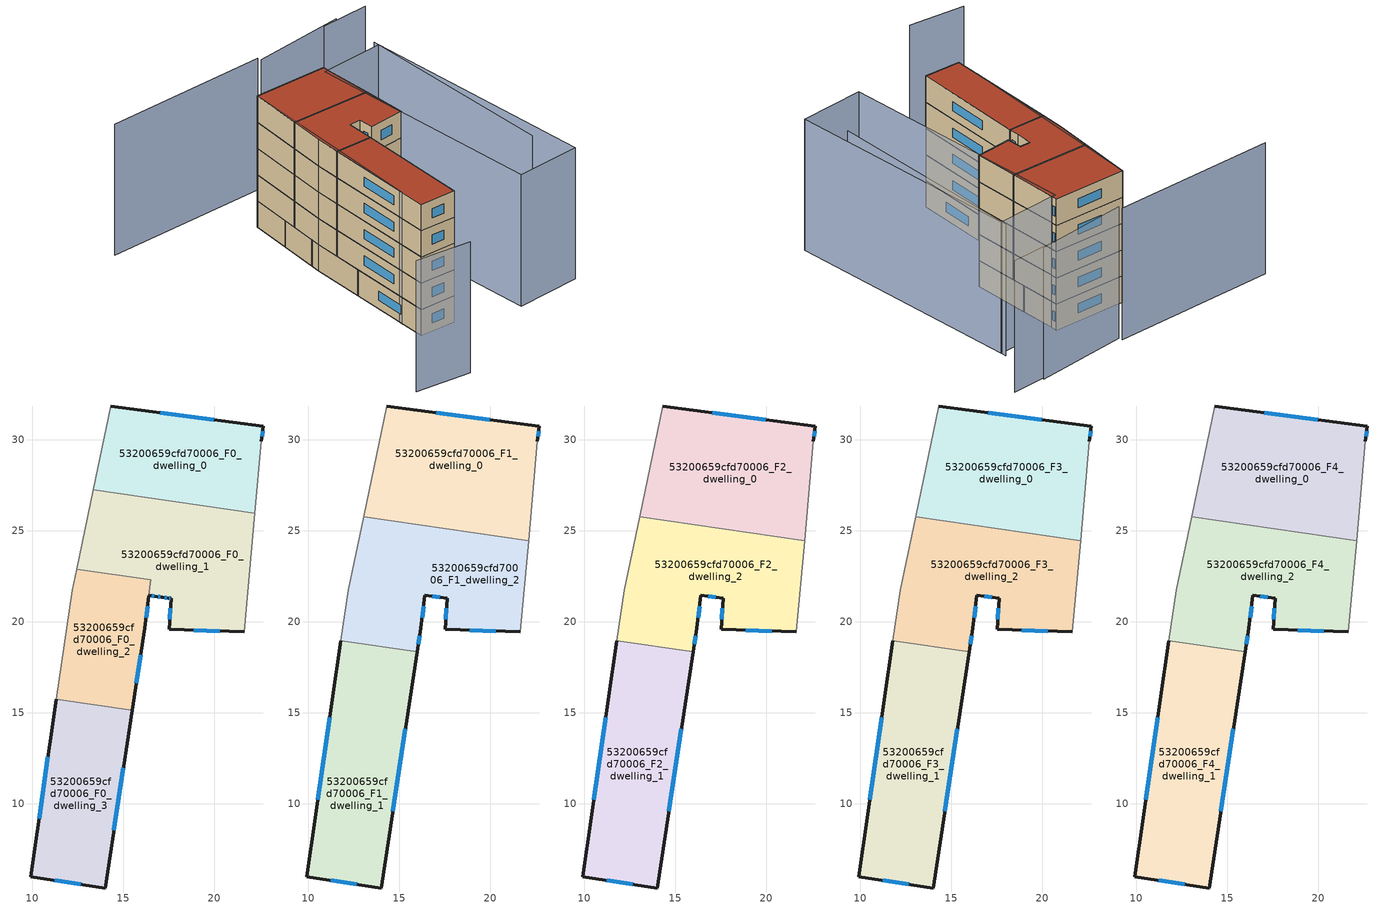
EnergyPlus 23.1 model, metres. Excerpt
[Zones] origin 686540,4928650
53200659cfd70006_F0_dwelling_0
 floor ground (EU_floor_Construction): 22.23,25.96 22.58,29.91 22.69,30.73 14.3,31.85 13.34,27.25 z0
 wall outside (EU_wall_Construction): 14.3,31.85 22.69,30.73 22.58,29.91 z0:3
 wall adiabatic (EU_wall_Construction): 22.58,29.91 22.23,25.96 / 13.34,27.25 14.3,31.85 z0:3
 wall to 53200659cfd70006_F0_dwelling_1 (EU_wall_Construction): 22.23,25.96 13.34,27.25 z0:3
 window (EU_Window_Construction): 17.03,31.48 19.96,31.09 / 22.66,30.46 22.62,30.17 z0.98:2.02
53200659cfd70006_F0_dwelling_1
 floor ground (EU_floor_Construction): 21.65,19.43 22.23,25.96 13.34,27.25 12.43,22.88 16.51,22.29 16.4,21.43 16.85,21.37 17.09,21.34 17.15,21.33 17.18,21.33 17.46,21.29 17.47,21.29 17.62,21.27 17.52,19.59 z0
 wall outside (EU_wall_Construction): 21.65,19.43 17.52,19.59 17.62,21.27 17.47,21.29 17.46,21.29 17.18,21.33 17.15,21.33 17.09,21.34 16.85,21.37 16.4,21.43 z0:3
 wall adiabatic (EU_wall_Construction): 12.43,22.88 13.34,27.25 / 22.23,25.96 21.65,19.43 z0:3
 wall to 53200659cfd70006_F0_dwelling_2 (EU_wall_Construction): 16.4,21.43 16.51,22.29 12.43,22.88 z0:3
 window (EU_Window_Construction): 16.7,21.39 16.55,21.41 / 20.31,19.48 18.86,19.53 / 17.55,20.13 17.59,20.72 / 17.58,21.28 17.52,21.28 / 17.37,21.3 17.27,21.32 / 17.01,21.35 16.93,21.36 z0.98:2.02
53200659cfd70006_F0_dwelling_2
 floor ground (EU_floor_Construction): 15.48,15.13 16.17,19.64 16.51,22.29 12.43,22.88 12.18,21.72 11.32,15.74 z0
 wall outside (EU_wall_Construction): 16.4,21.43 16.17,19.64 15.48,15.13 z0:3
 wall adiabatic (EU_wall_Construction): 11.32,15.74 12.18,21.72 12.43,22.88 z0:3
 wall to 53200659cfd70006_F0_dwelling_3 (EU_wall_Construction): 15.48,15.13 11.32,15.74 z0:3
 window (EU_Window_Construction): 16.33,20.85 16.25,20.22 / 15.95,18.17 15.71,16.6 z0.98:2.02
53200659cfd70006_F0_dwelling_3
 floor ground (EU_floor_Construction): 13.99,5.36 15.48,15.13 11.32,15.74 9.9,5.98 z0
 wall outside (EU_wall_Construction): 15.48,15.13 13.99,5.36 9.9,5.98 11.32,15.74 z0:3
 window (EU_Window_Construction): 15,11.95 14.48,8.54 / 12.66,5.56 11.23,5.78 / 10.36,9.15 10.86,12.56 z0.98:2.02
53200659cfd70006_F1_dwelling_0
 floor to 53200659cfd70006_F0_dwelling_0 (EU_floor_Construction): 22.23,25.96 22.58,29.91 22.69,30.73 14.3,31.85 13.34,27.25 z3
 floor to 53200659cfd70006_F0_dwelling_1 (EU_floor_Construction): 22.1,24.45 22.23,25.96 13.34,27.25 13.03,25.77 z3
 wall outside (EU_wall_Construction): 14.3,31.85 22.69,30.73 22.58,29.91 z3:6
 wall adiabatic (EU_wall_Construction): 22.58,29.91 22.1,24.45 / 13.03,25.77 14.3,31.85 z3:6
 wall to 53200659cfd70006_F1_dwelling_2 (EU_wall_Construction): 22.1,24.45 13.03,25.77 z3:6
 window (EU_Window_Construction): 22.66,30.46 22.62,30.17 / 17.03,31.48 19.96,31.09 z3.98:5.02
53200659cfd70006_F1_dwelling_1
 floor to 53200659cfd70006_F0_dwelling_2 (EU_floor_Construction): 15.48,15.13 15.98,18.35 11.78,18.95 11.32,15.73 z3
 floor to 53200659cfd70006_F0_dwelling_3 (EU_floor_Construction): 13.99,5.36 15.48,15.13 11.32,15.73 9.9,5.98 z3
 wall outside (EU_wall_Construction): 15.98,18.35 13.99,5.36 9.9,5.98 11.78,18.95 z3:6
 wall to 53200659cfd70006_F1_dwelling_2 (EU_wall_Construction): 11.78,18.95 15.98,18.35 z3:6
 window (EU_Window_Construction): 10.51,10.2 11.17,14.73 / 15.33,14.12 14.64,9.58 / 12.66,5.56 11.23,5.78 z3.98:5.02
53200659cfd70006_F1_dwelling_2
 floor to 53200659cfd70006_F0_dwelling_1 (EU_floor_Construction): 21.65,19.43 22.1,24.45 13.03,25.77 12.43,22.88 16.51,22.29 16.4,21.43 17.03,21.35 17.09,21.34 17.15,21.33 17.18,21.33 17.3,21.31 17.62,21.27 17.52,19.59 z3
 floor to 53200659cfd70006_F0_dwelling_2 (EU_floor_Construction): 15.98,18.35 16.17,19.64 16.51,22.29 12.43,22.88 12.18,21.72 11.78,18.95 z3
 wall outside (EU_wall_Construction): 21.65,19.43 17.52,19.59 17.62,21.27 16.4,21.43 16.17,19.64 15.98,18.35 z3:6
 wall adiabatic (EU_wall_Construction): 11.78,18.95 12.18,21.72 13.03,25.77 / 22.1,24.45 21.65,19.43 z3:6
 window (EU_Window_Construction): 17.55,20.13 17.59,20.72 / 17.23,21.32 16.8,21.38 / 16.33,20.85 16.25,20.22 / 16.11,19.22 16.04,18.77 / 20.31,19.48 18.86,19.53 z3.98:5.02
53200659cfd70006_F2_dwelling_0
 floor to 53200659cfd70006_F1_dwelling_0 (EU_floor_Construction): 22.1,24.45 22.58,29.91 22.69,30.73 14.3,31.85 13.03,25.77 z6
 wall outside (EU_wall_Construction): 14.3,31.85 22.69,30.73 22.58,29.91 z6:9
 wall adiabatic (EU_wall_Construction): 22.58,29.91 22.1,24.45 / 13.03,25.77 14.3,31.85 z6:9
 wall to 53200659cfd70006_F2_dwelling_2 (EU_wall_Construction): 22.1,24.45 13.03,25.77 z6:9
 window (EU_Window_Construction): 22.66,30.46 22.62,30.17 / 17.03,31.48 19.96,31.09 z6.98:8.02
53200659cfd70006_F2_dwelling_1
 floor to 53200659cfd70006_F1_dwelling_1 (EU_floor_Construction): 13.99,5.36 15.98,18.35 11.78,18.95 9.9,5.98 z6
 wall outside (EU_wall_Construction): 15.98,18.35 13.99,5.36 9.9,5.98 11.78,18.95 z6:9
 wall to 53200659cfd70006_F2_dwelling_2 (EU_wall_Construction): 11.78,18.95 15.98,18.35 z6:9
 window (EU_Window_Construction): 10.51,10.2 11.17,14.73 / 15.33,14.12 14.64,9.58 / 12.66,5.56 11.23,5.78 z6.98:8.02
53200659cfd70006_F2_dwelling_2
 floor to 53200659cfd70006_F1_dwelling_2 (EU_floor_Construction): 21.65,19.43 22.1,24.45 13.03,25.77 12.18,21.72 11.78,18.95 15.98,18.35 16.17,19.64 16.4,21.43 17.62,21.27 17.52,19.59 z6
 wall outside (EU_wall_Construction): 21.65,19.43 17.52,19.59 17.62,21.27 16.4,21.43 16.17,19.64 15.98,18.35 z6:9
 wall adiabatic (EU_wall_Construction): 11.78,18.95 12.18,21.72 13.03,25.77 / 22.1,24.45 21.65,19.43 z6:9
 window (EU_Window_Construction): 17.55,20.13 17.59,20.72 / 17.23,21.32 16.8,21.38 / 16.33,20.85 16.25,20.22 / 16.11,19.22 16.04,18.77 / 20.31,19.48 18.86,19.53 z6.98:8.02
53200659cfd70006_F3_dwelling_0
 floor to 53200659cfd70006_F2_dwelling_0 (EU_floor_Construction): 22.1,24.45 22.58,29.91 22.69,30.73 14.3,31.85 13.03,25.77 z9
 wall outside (EU_wall_Construction): 14.3,31.85 22.69,30.73 22.58,29.91 z9:12
 wall adiabatic (EU_wall_Construction): 22.58,29.91 22.1,24.45 / 13.03,25.77 14.3,31.85 z9:12
 wall to 53200659cfd70006_F3_dwelling_2 (EU_wall_Construction): 22.1,24.45 13.03,25.77 z9:12
 window (EU_Window_Construction): 22.66,30.46 22.62,30.17 / 17.03,31.48 19.96,31.09 z9.98:11.02
53200659cfd70006_F3_dwelling_1
 floor to 53200659cfd70006_F2_dwelling_1 (EU_floor_Construction): 13.99,5.36 15.98,18.35 11.78,18.95 9.9,5.98 z9
 wall outside (EU_wall_Construction): 15.98,18.35 13.99,5.36 9.9,5.98 11.78,18.95 z9:12
 wall to 53200659cfd70006_F3_dwelling_2 (EU_wall_Construction): 11.78,18.95 15.98,18.35 z9:12
 window (EU_Window_Construction): 10.51,10.2 11.17,14.73 / 15.33,14.12 14.64,9.58 / 12.66,5.56 11.23,5.78 z9.98:11.02
53200659cfd70006_F3_dwelling_2
 floor to 53200659cfd70006_F2_dwelling_2 (EU_floor_Construction): 21.65,19.43 22.1,24.45 13.03,25.77 12.18,21.72 11.78,18.95 15.98,18.35 16.17,19.64 16.4,21.43 17.62,21.27 17.52,19.59 z9
 wall outside (EU_wall_Construction): 21.65,19.43 17.52,19.59 17.62,21.27 16.4,21.43 16.17,19.64 15.98,18.35 z9:12
 wall adiabatic (EU_wall_Construction): 11.78,18.95 12.18,21.72 13.03,25.77 / 22.1,24.45 21.65,19.43 z9:12
 window (EU_Window_Construction): 17.55,20.13 17.59,20.72 / 17.23,21.32 16.8,21.38 / 16.33,20.85 16.25,20.22 / 16.11,19.22 16.04,18.77 / 20.31,19.48 18.86,19.53 z9.98:11.02
53200659cfd70006_F4_dwelling_0
 floor to 53200659cfd70006_F3_dwelling_0 (EU_floor_Construction): 22.1,24.45 22.58,29.91 22.69,30.73 14.3,31.85 13.03,25.77 z12
 wall outside (EU_wall_Construction): 14.3,31.85 22.69,30.73 22.58,29.91 z12:15
 wall adiabatic (EU_wall_Construction): 22.58,29.91 22.1,24.45 / 13.03,25.77 14.3,31.85 z12:15
 wall to 53200659cfd70006_F4_dwelling_2 (EU_wall_Construction): 22.1,24.45 13.03,25.77 z12:15
 window (EU_Window_Construction): 22.66,30.46 22.62,30.17 / 17.03,31.48 19.96,31.09 z12.98:14.02
 roof outside (EU_roof_Construction): 22.69,30.73 22.58,29.91 22.1,24.45 13.03,25.77 14.3,31.85 z15
53200659cfd70006_F4_dwelling_1
 floor to 53200659cfd70006_F3_dwelling_1 (EU_floor_Construction): 13.99,5.36 15.98,18.35 11.78,18.95 9.9,5.98 z12
 wall outside (EU_wall_Construction): 15.98,18.35 13.99,5.36 9.9,5.98 11.78,18.95 z12:15
 wall to 53200659cfd70006_F4_dwelling_2 (EU_wall_Construction): 11.78,18.95 15.98,18.35 z12:15
 window (EU_Window_Construction): 10.51,10.2 11.17,14.73 / 15.33,14.12 14.64,9.58 / 12.66,5.56 11.23,5.78 z12.98:14.02
 roof outside (EU_roof_Construction): 15.98,18.35 13.99,5.36 9.9,5.98 11.78,18.95 z15
53200659cfd70006_F4_dwelling_2
 floor to 53200659cfd70006_F3_dwelling_2 (EU_floor_Construction): 21.65,19.43 22.1,24.45 13.03,25.77 12.18,21.72 11.78,18.95 15.98,18.35 16.17,19.64 16.4,21.43 17.62,21.27 17.52,19.59 z12
 wall outside (EU_wall_Construction): 21.65,19.43 17.52,19.59 17.62,21.27 16.4,21.43 16.17,19.64 15.98,18.35 z12:15
 wall adiabatic (EU_wall_Construction): 11.78,18.95 12.18,21.72 13.03,25.77 / 22.1,24.45 21.65,19.43 z12:15
 window (EU_Window_Construction): 17.55,20.13 17.59,20.72 / 17.23,21.32 16.8,21.38 / 16.33,20.85 16.25,20.22 / 16.11,19.22 16.04,18.77 / 20.31,19.48 18.86,19.53 z12.98:14.02
 roof outside (EU_roof_Construction): 22.1,24.45 21.65,19.43 17.52,19.59 17.62,21.27 16.4,21.43 16.17,19.64 15.98,18.35 11.78,18.95 12.18,21.72 13.03,25.77 z15
shading: 1.67,-0.87 7.91,-2.31 / 14.3,31.85 10.32,8.95 / 26.87,6.83 29.56,30.28 / 19.58,36.61 0.89,38.47 / 34.05,35.61 28.53,35.96 / 30.35,36.04 19.59,36.19 / 29.54,29.67 28.08,2.22 / 28.08,2.22 20.69,2.61 / 20.69,2.61 22.15,30.06 / 22.15,30.06 29.54,29.67 z0:15
[Building]
EU S2 Campaign: North Axis=0; Terrain=City; Solar Distribution=FullExterior
[Site:Location]
Bologna: Latitude=44.5; Longitude=11.25; Time Zone=1; Elevation=37
[SizingPeriod:WeatherFileDays]
AnnualSizingPeriod: Begin Month=1; Begin Day of Month=1; End Month=12; End Day of Month=31; Day of Week for Start Day=Monday; Use Weather File Daylight Saving Period=No; Use Weather File Rain and Snow Indicators=No
[MATERIAL]
EU_InternalMass_Material: Roughness=MediumRough; Thickness=0.1; Conductivity=1; Density=1800; Specific Heat=900; Thermal Absorptance=0.9; Solar Absorptance=0.7; Visible Absorptance=0.7
[MATERIAL:NOMASS] Roughness=MediumRough; Thermal Absorptance=0.9; Solar Absorptance=0.7; Visible Absorptance=0.7
Name | Thermal Resistance
EU_wall_NoMass | 0.905828
EU_roof_NoMass | 0.37593
EU_floor_NoMass | 0.67114
[WINDOWMATERIAL:SIMPLEGLAZINGSYSTEM]
EU_Window_SimpleGlazing: UFactor=4.52486; Solar Heat Gain Coefficient=0.85; Visible Transmittance=0.85
[CONSTRUCTION]
EU_wall_Construction: EU_wall_NoMass
EU_roof_Construction: EU_roof_NoMass
EU_floor_Construction: EU_floor_NoMass
EU_InternalMass_Construction: EU_InternalMass_Material
EU_Window_Construction: EU_Window_SimpleGlazing
[ZONE] Type=1; Multiplier=1; Ceiling Height=autocalculate; Floor Area=autocalculate; Part of Total Floor Area=Yes
Name | Volume
53200659cfd70006_F0_dwelling_0 | 123.667
53200659cfd70006_F1_dwelling_0; 53200659cfd70006_F2_dwelling_0; 53200659cfd70006_F3_dwelling_0; 53200659cfd70006_F4_dwelling_0 | 164.859
53200659cfd70006_F0_dwelling_1 | 155.695
53200659cfd70006_F1_dwelling_1 | 164.852
53200659cfd70006_F2_dwelling_1; 53200659cfd70006_F3_dwelling_1; 53200659cfd70006_F4_dwelling_1 | 164.856
53200659cfd70006_F0_dwelling_2 | 91.5828
53200659cfd70006_F1_dwelling_2 | 164.857
53200659cfd70006_F2_dwelling_2; 53200659cfd70006_F3_dwelling_2; 53200659cfd70006_F4_dwelling_2 | 164.862
53200659cfd70006_F0_dwelling_3 | 123.653
[INTERNALMASS] Construction=EU_InternalMass_Construction
Name | Zone or ZoneList | Surface Area
53200659cfd70006_F0_dwelling_0_EU_InternalMass | 53200659cfd70006_F0_dwelling_0 | 41.2225
53200659cfd70006_F0_dwelling_1_EU_InternalMass | 53200659cfd70006_F0_dwelling_1 | 51.8997
53200659cfd70006_F0_dwelling_2_EU_InternalMass | 53200659cfd70006_F0_dwelling_2 | 30.528
53200659cfd70006_F0_dwelling_3_EU_InternalMass | 53200659cfd70006_F0_dwelling_3 | 41.2176
53200659cfd70006_F1_dwelling_0_EU_InternalMass | 53200659cfd70006_F1_dwelling_0 | 54.953
53200659cfd70006_F1_dwelling_1_EU_InternalMass | 53200659cfd70006_F1_dwelling_1 | 54.9522
53200659cfd70006_F1_dwelling_2_EU_InternalMass | 53200659cfd70006_F1_dwelling_2 | 54.9534
53200659cfd70006_F2_dwelling_0_EU_InternalMass | 53200659cfd70006_F2_dwelling_0 | 54.953
53200659cfd70006_F2_dwelling_1_EU_InternalMass | 53200659cfd70006_F2_dwelling_1 | 54.9522
53200659cfd70006_F2_dwelling_2_EU_InternalMass | 53200659cfd70006_F2_dwelling_2 | 54.9534
53200659cfd70006_F3_dwelling_0_EU_InternalMass | 53200659cfd70006_F3_dwelling_0 | 54.953
53200659cfd70006_F3_dwelling_1_EU_InternalMass | 53200659cfd70006_F3_dwelling_1 | 54.9522
53200659cfd70006_F3_dwelling_2_EU_InternalMass | 53200659cfd70006_F3_dwelling_2 | 54.9534
53200659cfd70006_F4_dwelling_0_EU_InternalMass | 53200659cfd70006_F4_dwelling_0 | 54.953
53200659cfd70006_F4_dwelling_1_EU_InternalMass | 53200659cfd70006_F4_dwelling_1 | 54.9522
53200659cfd70006_F4_dwelling_2_EU_InternalMass | 53200659cfd70006_F4_dwelling_2 | 54.9534
[OTHEREQUIPMENT] Fuel Type=Electricity; Design Level Calculation Method=Watts/Area; Power per Zone Floor Area=1; Fraction Latent=0; Fraction Radiant=0; Fraction Lost=0; Carbon Dioxide Generation Rate=0; EndUse Subcategory=EU_Step8_InternalGains
Name | Zone or ZoneList or Space or SpaceList | Schedule
EU_Step8_InternalGain_53200659cfd70006_F0_dwelling_0_f000 | 53200659cfd70006_F0_dwelling_0 | EU_Step8_GainSchedule_53200659cfd70006_F0_dwelling_0_f000
EU_Step8_InternalGain_53200659cfd70006_F0_dwelling_1_f000 | 53200659cfd70006_F0_dwelling_1 | EU_Step8_GainSchedule_53200659cfd70006_F0_dwelling_1_f000
EU_Step8_InternalGain_53200659cfd70006_F0_dwelling_2_f000 | 53200659cfd70006_F0_dwelling_2 | EU_Step8_GainSchedule_53200659cfd70006_F0_dwelling_2_f000
EU_Step8_InternalGain_53200659cfd70006_F0_dwelling_3_f000 | 53200659cfd70006_F0_dwelling_3 | EU_Step8_GainSchedule_53200659cfd70006_F0_dwelling_3_f000
EU_Step8_InternalGain_53200659cfd70006_F1_dwelling_0_f000 | 53200659cfd70006_F1_dwelling_0 | EU_Step8_GainSchedule_53200659cfd70006_F1_dwelling_0_f000
EU_Step8_InternalGain_53200659cfd70006_F1_dwelling_1_f000 | 53200659cfd70006_F1_dwelling_1 | EU_Step8_GainSchedule_53200659cfd70006_F1_dwelling_1_f000
EU_Step8_InternalGain_53200659cfd70006_F1_dwelling_2_f000 | 53200659cfd70006_F1_dwelling_2 | EU_Step8_GainSchedule_53200659cfd70006_F1_dwelling_2_f000
EU_Step8_InternalGain_53200659cfd70006_F2_dwelling_0_f000 | 53200659cfd70006_F2_dwelling_0 | EU_Step8_GainSchedule_53200659cfd70006_F2_dwelling_0_f000
EU_Step8_InternalGain_53200659cfd70006_F2_dwelling_1_f000 | 53200659cfd70006_F2_dwelling_1 | EU_Step8_GainSchedule_53200659cfd70006_F2_dwelling_1_f000
EU_Step8_InternalGain_53200659cfd70006_F2_dwelling_2_f000 | 53200659cfd70006_F2_dwelling_2 | EU_Step8_GainSchedule_53200659cfd70006_F2_dwelling_2_f000
EU_Step8_InternalGain_53200659cfd70006_F3_dwelling_0_f000 | 53200659cfd70006_F3_dwelling_0 | EU_Step8_GainSchedule_53200659cfd70006_F3_dwelling_0_f000
EU_Step8_InternalGain_53200659cfd70006_F3_dwelling_1_f000 | 53200659cfd70006_F3_dwelling_1 | EU_Step8_GainSchedule_53200659cfd70006_F3_dwelling_1_f000
EU_Step8_InternalGain_53200659cfd70006_F3_dwelling_2_f000 | 53200659cfd70006_F3_dwelling_2 | EU_Step8_GainSchedule_53200659cfd70006_F3_dwelling_2_f000
EU_Step8_InternalGain_53200659cfd70006_F4_dwelling_0_f000 | 53200659cfd70006_F4_dwelling_0 | EU_Step8_GainSchedule_53200659cfd70006_F4_dwelling_0_f000
EU_Step8_InternalGain_53200659cfd70006_F4_dwelling_1_f000 | 53200659cfd70006_F4_dwelling_1 | EU_Step8_GainSchedule_53200659cfd70006_F4_dwelling_1_f000
EU_Step8_InternalGain_53200659cfd70006_F4_dwelling_2_f000 | 53200659cfd70006_F4_dwelling_2 | EU_Step8_GainSchedule_53200659cfd70006_F4_dwelling_2_f000
[ZONEVENTILATION:DESIGNFLOWRATE] Schedule=EU_AlwaysOn; Design Flow Rate Calculation Method=AirChanges/Hour; Air Changes per Hour=0.73129; Ventilation Type=Natural; Fan Pressure Rise=0; Fan Total Efficiency=1; Constant Term Coefficient=1; Temperature Term Coefficient=0; Velocity Term Coefficient=0; Velocity Squared Term Coefficient=0; Minimum Indoor Temperature=-100; Maximum Indoor Temperature=100; Delta Temperature=-100; Minimum Outdoor Temperature=-100; Maximum Outdoor Temperature=100; Maximum Wind Speed=40
Name | Zone or ZoneList or Space or SpaceList
EU_ConstantAir_53200659cfd70006_F0_dwelling_0 | 53200659cfd70006_F0_dwelling_0
EU_ConstantAir_53200659cfd70006_F0_dwelling_1 | 53200659cfd70006_F0_dwelling_1
EU_ConstantAir_53200659cfd70006_F0_dwelling_2 | 53200659cfd70006_F0_dwelling_2
EU_ConstantAir_53200659cfd70006_F0_dwelling_3 | 53200659cfd70006_F0_dwelling_3
EU_ConstantAir_53200659cfd70006_F1_dwelling_0 | 53200659cfd70006_F1_dwelling_0
EU_ConstantAir_53200659cfd70006_F1_dwelling_1 | 53200659cfd70006_F1_dwelling_1
EU_ConstantAir_53200659cfd70006_F1_dwelling_2 | 53200659cfd70006_F1_dwelling_2
EU_ConstantAir_53200659cfd70006_F2_dwelling_0 | 53200659cfd70006_F2_dwelling_0
EU_ConstantAir_53200659cfd70006_F2_dwelling_1 | 53200659cfd70006_F2_dwelling_1
EU_ConstantAir_53200659cfd70006_F2_dwelling_2 | 53200659cfd70006_F2_dwelling_2
EU_ConstantAir_53200659cfd70006_F3_dwelling_0 | 53200659cfd70006_F3_dwelling_0
EU_ConstantAir_53200659cfd70006_F3_dwelling_1 | 53200659cfd70006_F3_dwelling_1
EU_ConstantAir_53200659cfd70006_F3_dwelling_2 | 53200659cfd70006_F3_dwelling_2
EU_ConstantAir_53200659cfd70006_F4_dwelling_0 | 53200659cfd70006_F4_dwelling_0
EU_ConstantAir_53200659cfd70006_F4_dwelling_1 | 53200659cfd70006_F4_dwelling_1
EU_ConstantAir_53200659cfd70006_F4_dwelling_2 | 53200659cfd70006_F4_dwelling_2
[HVACTEMPLATE:THERMOSTAT] Constant Heating Setpoint=20; Constant Cooling Setpoint=50
EU_HeatOnly_53200659cfd70006_F0_dwelling_0; EU_HeatOnly_53200659cfd70006_F0_dwelling_1; EU_HeatOnly_53200659cfd70006_F0_dwelling_2; EU_HeatOnly_53200659cfd70006_F0_dwelling_3; EU_HeatOnly_53200659cfd70006_F1_dwelling_0; EU_HeatOnly_53200659cfd70006_F1_dwelling_1; EU_HeatOnly_53200659cfd70006_F1_dwelling_2; EU_HeatOnly_53200659cfd70006_F2_dwelling_0; EU_HeatOnly_53200659cfd70006_F2_dwelling_1; EU_HeatOnly_53200659cfd70006_F2_dwelling_2; EU_HeatOnly_53200659cfd70006_F3_dwelling_0; EU_HeatOnly_53200659cfd70006_F3_dwelling_1; EU_HeatOnly_53200659cfd70006_F3_dwelling_2; EU_HeatOnly_53200659cfd70006_F4_dwelling_0; EU_HeatOnly_53200659cfd70006_F4_dwelling_1; EU_HeatOnly_53200659cfd70006_F4_dwelling_2
[HVACTEMPLATE:ZONE:IDEALLOADSAIRSYSTEM] System Availability Schedule=EU_AlwaysOn; Maximum Heating Supply Air Temperature=50; Minimum Cooling Supply Air Temperature=13; Maximum Heating Supply Air Humidity Ratio=0.0156; Minimum Cooling Supply Air Humidity Ratio=0.0077; Heating Limit=NoLimit; Cooling Limit=NoLimit; Heating Availability Schedule=EU_AlwaysOn; Cooling Availability Schedule=EU_CoolingOff; Dehumidification Control Type=ConstantSensibleHeatRatio; Cooling Sensible Heat Ratio=0.7; Dehumidification Setpoint=60; Humidification Control Type=None; Humidification Setpoint=30; Outdoor Air Method=None; Outdoor Air Flow Rate per Person=0.00944; Outdoor Air Flow Rate per Zone Floor Area=0; Outdoor Air Flow Rate per Zone=0; Demand Controlled Ventilation Type=None; Outdoor Air Economizer Type=NoEconomizer; Heat Recovery Type=None; Sensible Heat Recovery Effectiveness=0.7; Latent Heat Recovery Effectiveness=0.65
Name | Template Thermostat
53200659cfd70006_F0_dwelling_0 | EU_HeatOnly_53200659cfd70006_F0_dwelling_0
53200659cfd70006_F0_dwelling_1 | EU_HeatOnly_53200659cfd70006_F0_dwelling_1
53200659cfd70006_F0_dwelling_2 | EU_HeatOnly_53200659cfd70006_F0_dwelling_2
53200659cfd70006_F0_dwelling_3 | EU_HeatOnly_53200659cfd70006_F0_dwelling_3
53200659cfd70006_F1_dwelling_0 | EU_HeatOnly_53200659cfd70006_F1_dwelling_0
53200659cfd70006_F1_dwelling_1 | EU_HeatOnly_53200659cfd70006_F1_dwelling_1
53200659cfd70006_F1_dwelling_2 | EU_HeatOnly_53200659cfd70006_F1_dwelling_2
53200659cfd70006_F2_dwelling_0 | EU_HeatOnly_53200659cfd70006_F2_dwelling_0
53200659cfd70006_F2_dwelling_1 | EU_HeatOnly_53200659cfd70006_F2_dwelling_1
53200659cfd70006_F2_dwelling_2 | EU_HeatOnly_53200659cfd70006_F2_dwelling_2
53200659cfd70006_F3_dwelling_0 | EU_HeatOnly_53200659cfd70006_F3_dwelling_0
53200659cfd70006_F3_dwelling_1 | EU_HeatOnly_53200659cfd70006_F3_dwelling_1
53200659cfd70006_F3_dwelling_2 | EU_HeatOnly_53200659cfd70006_F3_dwelling_2
53200659cfd70006_F4_dwelling_0 | EU_HeatOnly_53200659cfd70006_F4_dwelling_0
53200659cfd70006_F4_dwelling_1 | EU_HeatOnly_53200659cfd70006_F4_dwelling_1
53200659cfd70006_F4_dwelling_2 | EU_HeatOnly_53200659cfd70006_F4_dwelling_2
[SIZING:ZONE] Zone Cooling Design Supply Air Temperature Input Method=SupplyAirTemperature; Zone Cooling Design Supply Air Temperature=13; Zone Heating Design Supply Air Temperature Input Method=SupplyAirTemperature; Zone Heating Design Supply Air Temperature=50; Zone Cooling Design Supply Air Humidity Ratio=0.008; Zone Heating Design Supply Air Humidity Ratio=0.008; Cooling Design Air Flow Method=DesignDay; Cooling Design Air Flow Rate=0; Cooling Minimum Air Flow per Zone Floor Area=0.000762; Cooling Minimum Air Flow=0; Cooling Minimum Air Flow Fraction=0.2; Heating Design Air Flow Method=DesignDay; Heating Design Air Flow Rate=0; Heating Maximum Air Flow per Zone Floor Area=0.002032; Heating Maximum Air Flow=0.141576; Heating Maximum Air Flow Fraction=0.3; Account for Dedicated Outdoor Air System=No; Dedicated Outdoor Air System Control Strategy=NeutralSupplyAir; Dedicated Outdoor Air Low Setpoint Temperature for Design=autosize; Dedicated Outdoor Air High Setpoint Temperature for Design=autosize; Zone Load Sizing Method=Sensible Load Only No Latent Load; Zone Latent Cooling Design Supply Air Humidity Ratio Input Method=HumidityRatioDifference; Zone Cooling Design Supply Air Humidity Ratio Difference=0.005; Zone Latent Heating Design Supply Air Humidity Ratio Input Method=HumidityRatioDifference; Zone Humidification Design Supply Air Humidity Ratio Difference=0.005
53200659cfd70006_F0_dwelling_0; 53200659cfd70006_F0_dwelling_1; 53200659cfd70006_F0_dwelling_2; 53200659cfd70006_F0_dwelling_3; 53200659cfd70006_F1_dwelling_0; 53200659cfd70006_F1_dwelling_1; 53200659cfd70006_F1_dwelling_2; 53200659cfd70006_F2_dwelling_0; 53200659cfd70006_F2_dwelling_1; 53200659cfd70006_F2_dwelling_2; 53200659cfd70006_F3_dwelling_0; 53200659cfd70006_F3_dwelling_1; 53200659cfd70006_F3_dwelling_2; 53200659cfd70006_F4_dwelling_0; 53200659cfd70006_F4_dwelling_1; 53200659cfd70006_F4_dwelling_2
[SCHEDULE:CONSTANT]
Name | Hourly Value
EU_AlwaysOn | 1
EU_CoolingOff | 0
[SCHEDULE:FILE] Column Number=1; Rows to Skip at Top=0; Number of Hours of Data=8760; Column Separator=Comma; Interpolate to Timestep=No; Minutes per Item=60; Adjust Schedule for Daylight Savings=Yes
Name | File
EU_Step8_GainSchedule_53200659cfd70006_F0_dwelling_0_f000 | ../../schedules/53200659cfd70006/53200659cfd70006_F0_dwelling_0_f000_gain.csv
EU_Step8_GainSchedule_53200659cfd70006_F0_dwelling_1_f000 | ../../schedules/53200659cfd70006/53200659cfd70006_F0_dwelling_1_f000_gain.csv
EU_Step8_GainSchedule_53200659cfd70006_F0_dwelling_2_f000 | ../../schedules/53200659cfd70006/53200659cfd70006_F0_dwelling_2_f000_gain.csv
EU_Step8_GainSchedule_53200659cfd70006_F0_dwelling_3_f000 | ../../schedules/53200659cfd70006/53200659cfd70006_F0_dwelling_3_f000_gain.csv
EU_Step8_GainSchedule_53200659cfd70006_F1_dwelling_0_f000 | ../../schedules/53200659cfd70006/53200659cfd70006_F1_dwelling_0_f000_gain.csv
EU_Step8_GainSchedule_53200659cfd70006_F1_dwelling_1_f000 | ../../schedules/53200659cfd70006/53200659cfd70006_F1_dwelling_1_f000_gain.csv
EU_Step8_GainSchedule_53200659cfd70006_F1_dwelling_2_f000 | ../../schedules/53200659cfd70006/53200659cfd70006_F1_dwelling_2_f000_gain.csv
EU_Step8_GainSchedule_53200659cfd70006_F2_dwelling_0_f000 | ../../schedules/53200659cfd70006/53200659cfd70006_F2_dwelling_0_f000_gain.csv
EU_Step8_GainSchedule_53200659cfd70006_F2_dwelling_1_f000 | ../../schedules/53200659cfd70006/53200659cfd70006_F2_dwelling_1_f000_gain.csv
EU_Step8_GainSchedule_53200659cfd70006_F2_dwelling_2_f000 | ../../schedules/53200659cfd70006/53200659cfd70006_F2_dwelling_2_f000_gain.csv
EU_Step8_GainSchedule_53200659cfd70006_F3_dwelling_0_f000 | ../../schedules/53200659cfd70006/53200659cfd70006_F3_dwelling_0_f000_gain.csv
EU_Step8_GainSchedule_53200659cfd70006_F3_dwelling_1_f000 | ../../schedules/53200659cfd70006/53200659cfd70006_F3_dwelling_1_f000_gain.csv
EU_Step8_GainSchedule_53200659cfd70006_F3_dwelling_2_f000 | ../../schedules/53200659cfd70006/53200659cfd70006_F3_dwelling_2_f000_gain.csv
EU_Step8_GainSchedule_53200659cfd70006_F4_dwelling_0_f000 | ../../schedules/53200659cfd70006/53200659cfd70006_F4_dwelling_0_f000_gain.csv
EU_Step8_GainSchedule_53200659cfd70006_F4_dwelling_1_f000 | ../../schedules/53200659cfd70006/53200659cfd70006_F4_dwelling_1_f000_gain.csv
EU_Step8_GainSchedule_53200659cfd70006_F4_dwelling_2_f000 | ../../schedules/53200659cfd70006/53200659cfd70006_F4_dwelling_2_f000_gain.csv
